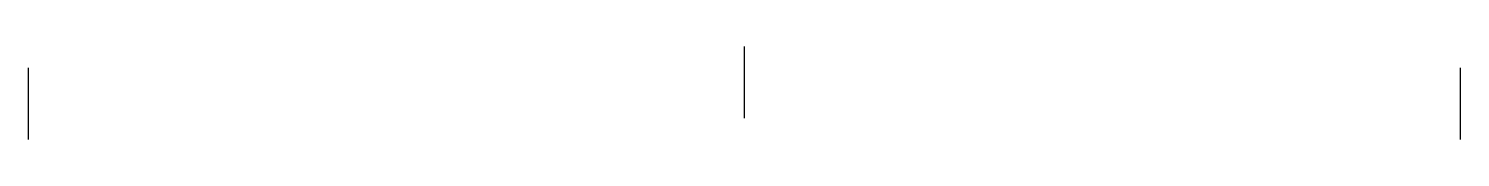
# Model space of a CAD drawing. Header units: millimetres. Extents: x 1427 to 41427, y 370 to 2970.
import ezdxf

# ---------------------------------------------------------------- set-up
doc = ezdxf.new("R2010")
doc.units = ezdxf.units.MM

msp = doc.modelspace()

# ---------------------------------------------------------------- linework, layer by layer
for p, q in [((21427, 970), (21427, 2970)), ((1427, 370), (1427, 2370)), ((41427, 370), (41427, 2370))]:
    msp.add_line(p, q)

doc.saveas('drawing.dxf')
